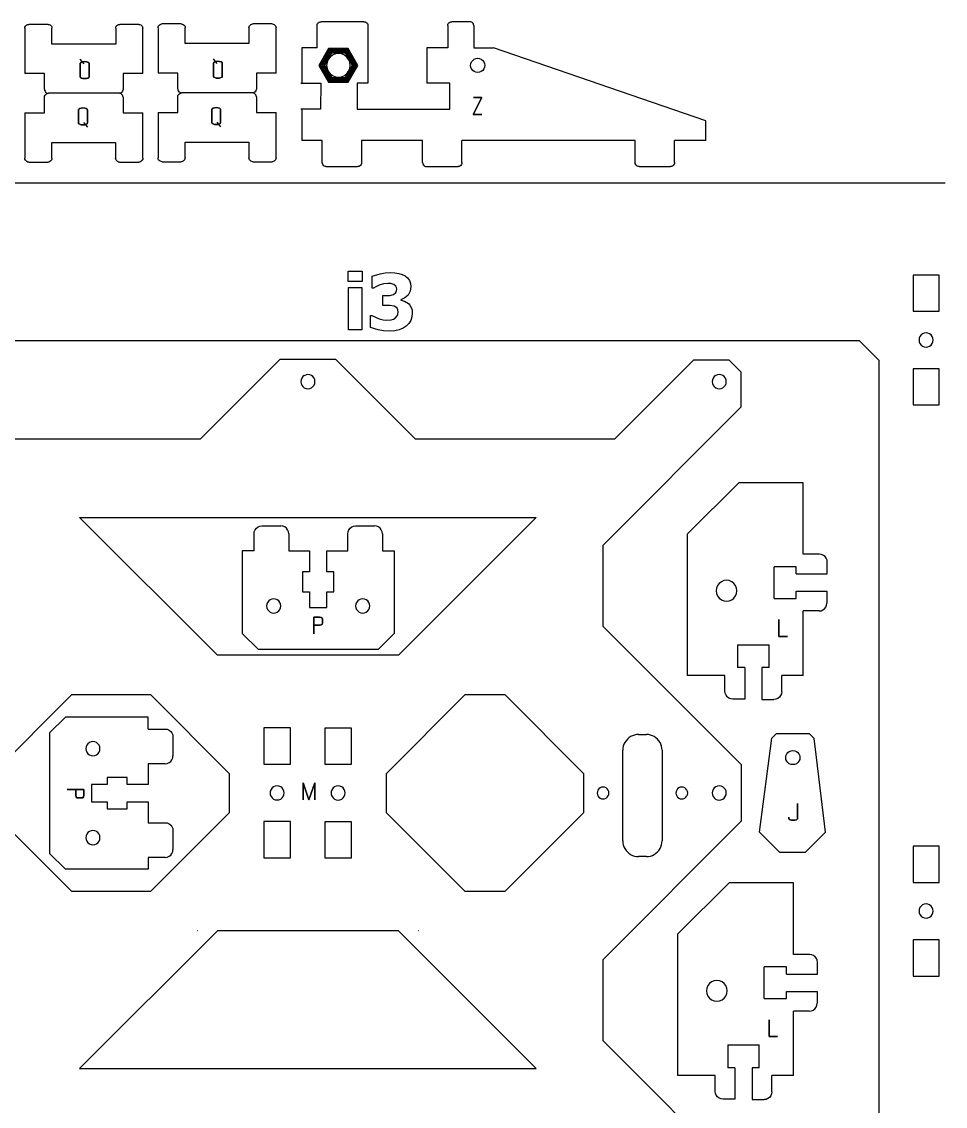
# Model space of a CAD drawing. Extents: x -950 to 1013, y 49 to 1405.
# Drawn here: x -221 to 444, y 624 to 1405 of the extents above; entities that cross this region are included whole.
import ezdxf

# ---------------------------------------------------------------- set-up
doc = ezdxf.new("R2010")
doc.units = 0
doc.layers.get('0').update_dxf_attribs({"linetype": 'CONTINUOUS'})

msp = doc.modelspace()

# ---------------------------------------------------------------- linework, layer by layer
at = {"color": 5}
for points in [[(-218.437753, 1400.309572), (-218.341194, 1401.043235), (-218.057993, 1401.726901), (-217.607514, 1402.313973), (-217.020473, 1402.764452), (-216.336793, 1403.047636), (-215.603192, 1403.144221)], [(-218.437753, 1400.309572), (-218.437753, 1367.711147)], [(-201.713431, 1403.144221), (-215.603192, 1403.144221)], [(-201.713431, 1403.144221), (-200.979751, 1403.047636)], [(-200.979751, 1403.047636), (-200.296071, 1402.764452), (-199.709034, 1402.313973), (-199.258551, 1401.726901), (-198.975354, 1401.043235), (-198.878712, 1400.309572)], [(-198.878712, 1388.970995), (-198.878712, 1400.309572)], [(-152.957511, 1400.309572), (-152.860952, 1401.043235), (-152.577751, 1401.726901), (-152.127272, 1402.313973), (-151.540152, 1402.764452), (-150.856551, 1403.047636), (-150.122871, 1403.144221)], [(-152.957511, 1400.309572), (-152.957511, 1388.970995)], [(-136.322473, 1403.144221), (-150.122871, 1403.144221)], [(-136.322473, 1403.144221), (-135.588793, 1403.047636)], [(-135.588793, 1403.047636), (-134.905193, 1402.764452)], [(-134.905193, 1402.764452), (-134.318072, 1402.313973), (-133.867593, 1401.726901)], [(-133.867593, 1401.726901), (-133.584471, 1401.043235)], [(-133.584471, 1401.043235), (-133.487833, 1400.309572)], [(-133.487833, 1367.711147), (-133.487833, 1400.309572)], [(-122.484767, 1400.580125), (-122.388208, 1401.313788), (-122.105007, 1401.99745), (-121.654528, 1402.584522), (-121.067487, 1403.035005), (-120.383807, 1403.318189), (-119.650206, 1403.41477)], [(-122.484767, 1400.580125), (-122.484767, 1367.9817)], [(-105.760449, 1403.41477), (-119.650206, 1403.41477)], [(-105.760449, 1403.41477), (-105.026769, 1403.318189)], [(-105.026769, 1403.318189), (-104.343089, 1403.035005), (-103.756048, 1402.584522), (-103.305569, 1401.99745), (-103.022368, 1401.313788), (-102.925729, 1400.580125)], [(-102.925729, 1389.241548), (-102.925729, 1400.580125)], [(-57.004529, 1400.580125), (-56.907966, 1401.313788), (-56.624769, 1401.99745), (-56.174286, 1402.584522), (-55.587169, 1403.035005), (-54.903569, 1403.318189), (-54.169889, 1403.41477)], [(-57.004529, 1400.580125), (-57.004529, 1389.241548)], [(-40.369487, 1403.41477), (-54.169889, 1403.41477)], [(-40.369487, 1403.41477), (-39.635807, 1403.318189)], [(-39.635807, 1403.318189), (-38.952207, 1403.035005)], [(-38.952207, 1403.035005), (-38.365086, 1402.584522), (-37.914607, 1401.99745)], [(-37.914607, 1401.99745), (-37.631489, 1401.313788)], [(-37.631489, 1401.313788), (-37.534847, 1400.580125)], [(-37.534847, 1367.9817), (-37.534847, 1400.580125)], [(-7.939686, 1402.225036), (-7.843127, 1402.958716)], [(-7.939361, 1386.351037), (-7.939361, 1402.225036)], [(-7.843127, 1402.958716), (-7.559929, 1403.642395)], [(-7.559929, 1403.642395), (-7.109447, 1404.229437), (-6.522409, 1404.679915), (-5.838726, 1404.963117)], [(-5.838726, 1404.963117), (-5.105046, 1405.059755)], [(25.827353, 1405.059755), (-5.105046, 1405.059755)], [(25.827353, 1405.059755), (26.561033, 1404.963117), (27.244712, 1404.679915)], [(27.244721, 1404.679915), (27.831758, 1404.229437)], [(27.831753, 1404.229437), (28.282232, 1403.642395), (28.565433, 1402.958716), (28.661993, 1402.225036)], [(28.661993, 1402.225036), (28.661993, 1360.839277)], [(86.170561, 1402.225036), (86.26712, 1402.958716), (86.550322, 1403.642395), (87.0008, 1404.229437)], [(86.170561, 1402.225036), (86.170561, 1386.351037)], [(87.000792, 1404.229437), (87.587833, 1404.679915)], [(87.587833, 1404.679915), (88.271513, 1404.963117)], [(88.271513, 1404.963117), (89.005193, 1405.059755)], [(102.044554, 1405.059755), (89.005193, 1405.059755)], [(102.778234, 1404.963117), (102.044554, 1405.059755)], [(104.048954, 1404.229437), (103.461834, 1404.679915), (102.778234, 1404.963117)], [(104.879194, 1402.225036), (104.782553, 1402.958716), (104.499434, 1403.642395), (104.048954, 1404.229437)], [(104.879194, 1402.225036), (104.879194, 1386.351037)], [(-152.957511, 1388.970995), (-198.878712, 1388.970995)], [(-57.004529, 1389.241548), (-102.925729, 1389.241548)], [(-7.939686, 1386.351037), (-18.989929, 1386.351037)], [(-18.9896, 1386.351037), (-18.9896, 1360.849915)], [(86.170561, 1386.351037), (71.196401, 1386.351037)], [(71.196721, 1386.351037), (71.196721, 1360.839277)], [(104.879202, 1386.351037), (119.052402, 1386.351037)], [(272.123271, 1333.626645), (119.052394, 1386.351037)], [(-204.264553, 1356.372564), (-204.264553, 1367.711147), (-218.437753, 1367.711147)], [(-133.487833, 1367.711147), (-147.661033, 1367.711147), (-147.661033, 1356.372564)], [(-108.311567, 1356.643117), (-108.311567, 1367.9817), (-122.484767, 1367.9817)], [(-37.534847, 1367.9817), (-51.708047, 1367.9817), (-51.708047, 1356.643117)], [(-19.547047, 1360.850397), (-18.989929, 1360.849915)], [(-18.989921, 1360.849915), (-5.373839, 1360.839515)], [(-5.373839, 1360.839277), (-5.388239, 1342.130525)], [(28.661993, 1360.839277), (20.973671, 1360.839277)], [(20.973679, 1360.839277), (20.973679, 1342.130525)], [(87.587833, 1360.839277), (71.196392, 1360.839277)], [(87.587833, 1342.130525), (87.587833, 1360.839277)], [(-204.264553, 1356.372564), (-204.167994, 1355.638907)], [(-204.244937, 1350.686356), (-204.148295, 1351.420013)], [(-204.167994, 1355.638907), (-203.884793, 1354.955244)], [(-204.148295, 1351.420013), (-203.865098, 1352.103676), (-203.414615, 1352.690748)], [(-203.884793, 1354.955244), (-203.434314, 1354.368172)], [(-203.434314, 1354.368172), (-202.847273, 1353.917693)], [(-203.414615, 1352.690748), (-202.827578, 1353.141227)], [(-202.847273, 1353.917693), (-202.163593, 1353.634509)], [(-202.827578, 1353.141227), (-202.143895, 1353.424411)], [(-202.163593, 1353.634509), (-201.429913, 1353.537924)], [(-202.143895, 1353.424411), (-201.410297, 1353.520996)], [(-149.762072, 1353.634509), (-150.495673, 1353.537924), (-201.429913, 1353.537924)], [(-149.742377, 1353.424411), (-150.476057, 1353.520996)], [(-149.078393, 1353.917693), (-149.762072, 1353.634509)], [(-149.058698, 1353.141227), (-149.742377, 1353.424411)], [(-148.491351, 1354.368172), (-149.078393, 1353.917693)], [(-148.471656, 1352.690748), (-149.058698, 1353.141227)], [(-147.757671, 1355.638907), (-148.040873, 1354.955244), (-148.491351, 1354.368172)], [(-148.021178, 1352.103676), (-148.471656, 1352.690748)], [(-147.737976, 1351.420013), (-148.021178, 1352.103676)], [(-147.661033, 1356.372564), (-147.757671, 1355.638907)], [(-147.641417, 1350.686356), (-147.737976, 1351.420013)], [(-108.311567, 1356.643117), (-108.215008, 1355.90946)], [(-108.291951, 1350.956909), (-108.195313, 1351.690563)], [(-108.215008, 1355.90946), (-107.931807, 1355.225797)], [(-108.195313, 1351.690563), (-107.912112, 1352.374229), (-107.461633, 1352.961301)], [(-107.931807, 1355.225797), (-107.481328, 1354.638725)], [(-107.481328, 1354.638725), (-106.894287, 1354.188243)], [(-107.461633, 1352.961301), (-106.874592, 1353.41178)], [(-106.894287, 1354.188243), (-106.210607, 1353.905059)], [(-106.874592, 1353.41178), (-106.190912, 1353.694964)], [(-106.210607, 1353.905059), (-105.476927, 1353.808477)], [(-106.190912, 1353.694964), (-105.457311, 1353.791549)], [(-53.809086, 1353.905059), (-54.542687, 1353.808477), (-105.476927, 1353.808477)], [(-53.789391, 1353.694964), (-54.523071, 1353.791549)], [(-53.125407, 1354.188243), (-53.809086, 1353.905059)], [(-53.105712, 1353.41178), (-53.789391, 1353.694964)], [(-52.538369, 1354.638725), (-53.125407, 1354.188243)], [(-52.518671, 1352.961301), (-53.105712, 1353.41178)], [(-51.804689, 1355.90946), (-52.087887, 1355.225797), (-52.538369, 1354.638725)], [(-52.068192, 1352.374229), (-52.518671, 1352.961301)], [(-51.784991, 1351.690563), (-52.068192, 1352.374229)], [(-51.708047, 1356.643117), (-51.804689, 1355.90946)], [(-51.688431, 1350.956909), (-51.784991, 1351.690563)], [(-218.418137, 1339.347773), (-204.244937, 1339.347773), (-204.244937, 1350.686356)], [(-147.641417, 1350.686356), (-147.641417, 1339.347773), (-133.468217, 1339.347773)], [(-122.465151, 1339.618323), (-108.291951, 1339.618323), (-108.291951, 1350.956909)], [(-51.688431, 1350.956909), (-51.688431, 1339.618323), (-37.515231, 1339.618323)], [(-218.418137, 1339.347773), (-218.418137, 1306.749348)], [(-133.468217, 1306.749348), (-133.468217, 1339.347773)], [(-122.465151, 1339.618323), (-122.465151, 1307.019901)], [(-37.515231, 1307.019901), (-37.515231, 1339.618323)], [(-18.989929, 1342.141242), (-18.989929, 1319.453445)], [(-5.388559, 1342.130525), (-18.989921, 1342.140925)], [(20.973671, 1342.130525), (87.587833, 1342.130525)], [(272.1236, 1319.453445), (272.1236, 1333.626645)], [(-198.948455, 1318.087925), (-153.027255, 1318.087925)], [(-198.948455, 1306.749348), (-198.948455, 1318.087925)], [(-153.027255, 1318.087925), (-153.027255, 1306.749348)], [(-102.995473, 1318.358475), (-57.074273, 1318.358475)], [(-102.995473, 1307.019901), (-102.995473, 1318.358475)], [(-57.074273, 1318.358475), (-57.074273, 1307.019901)], [(-4.254647, 1319.453445), (-18.989929, 1319.453445)], [(-4.254647, 1303.579443), (-4.254647, 1319.453445)], [(24.091753, 1319.453445), (24.091753, 1303.579443)], [(68.0288, 1319.453445), (24.091762, 1319.453445)], [(68.028792, 1303.579443), (68.028792, 1319.453445)], [(96.375271, 1303.579443), (96.375271, 1319.453445)], [(221.099681, 1303.579443), (221.099681, 1319.453445), (96.37528, 1319.453445)], [(272.12328, 1319.453445), (249.44612, 1319.453445)], [(249.446441, 1303.579443), (249.446441, 1319.453445)], [(-218.321495, 1306.015685), (-218.418137, 1306.749348)], [(-218.038377, 1305.332019), (-218.321495, 1306.015685)], [(-217.000778, 1304.294468), (-217.587895, 1304.744947), (-218.038377, 1305.332019)], [(-198.948455, 1306.749348), (-199.045015, 1306.015685), (-199.328216, 1305.332019), (-199.778695, 1304.744947), (-200.365815, 1304.294468), (-201.049415, 1304.011284), (-201.783095, 1303.914699)], [(-150.926216, 1304.011284), (-151.609895, 1304.294468), (-152.196936, 1304.744947), (-152.647415, 1305.332019), (-152.930616, 1306.015685), (-153.027255, 1306.749348)], [(-133.468217, 1306.749348), (-133.564776, 1306.015685), (-133.847978, 1305.332019), (-134.298456, 1304.744947), (-134.885498, 1304.294468), (-135.569177, 1304.011284), (-136.302775, 1303.914699)], [(-122.368513, 1306.286235), (-122.465151, 1307.019901)], [(-122.085391, 1305.602572), (-122.368513, 1306.286235)], [(-121.047792, 1304.565021), (-121.634912, 1305.0155), (-122.085391, 1305.602572)], [(-120.364191, 1304.281837), (-121.047792, 1304.565021)], [(-102.995473, 1307.019901), (-103.092032, 1306.286235), (-103.375233, 1305.602572), (-103.825712, 1305.0155), (-104.412833, 1304.565021), (-105.096433, 1304.281837), (-105.830113, 1304.185252)], [(-54.973233, 1304.281837), (-55.656913, 1304.565021), (-56.243951, 1305.0155), (-56.694433, 1305.602572), (-56.977631, 1306.286235), (-57.074273, 1307.019901)], [(-37.515231, 1307.019901), (-37.611791, 1306.286235), (-37.894992, 1305.602572), (-38.345471, 1305.0155), (-38.932512, 1304.565021), (-39.616191, 1304.281837), (-40.349792, 1304.185252)], [(-216.317177, 1304.011284), (-217.000778, 1304.294468)], [(-215.583497, 1303.914699), (-216.317177, 1304.011284)], [(-215.583497, 1303.914699), (-201.783095, 1303.914699)], [(-150.192536, 1303.914699), (-150.926216, 1304.011284)], [(-150.192536, 1303.914699), (-136.302775, 1303.914699)], [(-119.630511, 1304.185252), (-120.364191, 1304.281837)], [(-119.630511, 1304.185252), (-105.830113, 1304.185252)], [(-54.239553, 1304.185252), (-54.973233, 1304.281837)], [(-54.239553, 1304.185252), (-40.349792, 1304.185252)], [(-2.153687, 1300.841365), (-2.837362, 1301.124563), (-3.424408, 1301.575045), (-3.874887, 1302.162083), (-4.158088, 1302.845763), (-4.254647, 1303.579443)], [(-1.420007, 1300.744803), (-2.153687, 1300.841365)], [(-1.420007, 1300.744803), (21.257113, 1300.744803)], [(21.990793, 1300.841365), (21.257113, 1300.744803)], [(22.674473, 1301.124563), (21.990793, 1300.841365)], [(23.711993, 1302.162083), (23.261514, 1301.575045), (22.674473, 1301.124563)], [(23.995194, 1302.845763), (23.711993, 1302.162083)], [(24.091753, 1303.579443), (23.995194, 1302.845763)], [(68.028792, 1303.579443), (68.125351, 1302.845763)], [(68.125351, 1302.845763), (68.408552, 1302.162083)], [(68.408881, 1302.162083), (68.85936, 1301.575045)], [(68.859031, 1301.575045), (69.446072, 1301.124563), (70.129752, 1300.841365)], [(70.129752, 1300.841365), (70.863432, 1300.744803)], [(70.863432, 1300.744803), (93.540631, 1300.744803)], [(94.274232, 1300.841365), (93.540631, 1300.744803)], [(94.957911, 1301.124563), (94.274232, 1300.841365)], [(95.995431, 1302.162083), (95.544953, 1301.575045), (94.957911, 1301.124563)], [(96.375271, 1303.579443), (96.278633, 1302.845763), (95.995431, 1302.162083)], [(223.934298, 1300.744803), (223.200632, 1300.841365), (222.516953, 1301.124563), (221.929911, 1301.575045), (221.479433, 1302.162083), (221.196231, 1302.845763), (221.099672, 1303.579443)], [(223.934298, 1300.744803), (246.611463, 1300.744803)], [(247.345458, 1300.841365), (246.611792, 1300.744803)], [(248.028792, 1301.124563), (247.345129, 1300.841365)], [(248.615864, 1301.575045), (248.028792, 1301.124563)], [(249.066346, 1302.162083), (248.615864, 1301.575045)], [(249.349522, 1302.845763), (249.066346, 1302.162083)], [(249.446112, 1303.579443), (249.349522, 1302.845763)], [(295.725504, 1073.080797), (258.875113, 1036.230412)], [(342.213682, 1073.080797), (295.725504, 1073.080797)], [(342.213682, 1021.490243), (342.213682, 1073.080797)], [(-53.148685, 1037.75834), (-52.582323, 1039.125668)], [(-52.582323, 1039.125668), (-51.681365, 1040.299821), (-50.507218, 1041.20077), (-49.139892, 1041.767141), (-47.672569, 1041.960317), (-34.066282, 1041.960317)], [(-32.598961, 1041.767141), (-34.066282, 1041.960317)], [(-31.231642, 1041.20077), (-32.598961, 1041.767141)], [(-30.057489, 1040.299821), (-31.231642, 1041.20077)], [(-29.156536, 1039.125668), (-30.057489, 1040.299821)], [(-28.590168, 1037.75834), (-29.156536, 1039.125668)], [(-28.396993, 1036.29102), (-28.396993, 1023.960325), (-13.373394, 1023.960325), (-13.373394, 1008.9367), (-18.475753, 1008.9367), (-18.475753, 994.480013), (-13.373394, 994.480013), (-13.373394, 983.283162), (-0.900935, 983.283162), (-0.900935, 994.480013), (4.201415, 994.480013), (4.201415, 1008.9367), (-0.900935, 1008.9367), (-0.900935, 1023.960325), (14.122673, 1023.960325), (14.122673, 1036.29102), (14.315848, 1037.75834), (14.882216, 1039.125668), (15.783177, 1040.299821)], [(15.783177, 1040.299821), (16.957321, 1041.20077)], [(16.957321, 1041.20077), (18.324649, 1041.767141), (19.791966, 1041.960317), (33.398249, 1041.960317)], [(34.865569, 1041.767141), (33.398249, 1041.960317)], [(36.232898, 1041.20077), (34.865569, 1041.767141)], [(37.407047, 1040.299821), (36.232898, 1041.20077)], [(38.308, 1039.125668), (37.407047, 1040.299821)], [(38.874367, 1037.75834), (38.308, 1039.125668)], [(-53.341863, 1023.960325), (-53.341863, 1036.29102), (-53.148685, 1037.75834)], [(-28.396993, 1036.29102), (-28.590168, 1037.75834)], [(39.067543, 1036.29102), (38.874367, 1037.75834)], [(39.067543, 1036.29102), (39.067543, 1023.960325), (47.57148, 1023.960325), (47.57148, 964.432763)], [(258.875113, 934.183205), (258.875113, 1036.230412)], [(-61.8458, 1023.960325), (-61.8458, 964.432763)], [(-53.341863, 1023.960325), (-61.8458, 1023.960325)], [(355.30304, 1021.297068), (353.83572, 1021.490243), (342.213682, 1021.490243)], [(356.67036, 1020.730709), (355.30304, 1021.297068)], [(357.844513, 1019.829748), (356.67036, 1020.730709)], [(358.745465, 1018.655595), (357.844513, 1019.829748)], [(359.311833, 1017.288275), (358.745465, 1018.655595)], [(359.505009, 1015.820955), (359.311833, 1017.288275)], [(359.505009, 1007.317021), (359.505009, 1015.820955)], [(321.121888, 989.742229), (321.121888, 1012.419397)], [(337.167295, 1012.419397), (321.121888, 1012.419397)], [(337.167295, 1007.317021), (337.167295, 1012.419397)], [(337.167295, 1007.317021), (359.505009, 1007.317021)], [(337.167295, 994.844588), (359.190391, 994.844588)], [(337.167295, 989.742229), (337.167295, 994.844588)], [(359.221544, 994.844588), (359.221544, 986.340651)], [(321.121888, 989.742229), (337.167295, 989.742229)], [(358.462001, 983.506002), (359.028369, 984.873331)], [(359.028369, 984.873331), (359.221544, 986.340651)], [(353.552255, 980.671362), (342.213682, 980.671362)], [(342.213682, 934.183205), (342.213682, 980.671362)], [(353.552255, 980.671362), (355.019576, 980.864541)], [(355.019576, 980.864541), (356.386895, 981.4309)], [(356.386895, 981.4309), (357.561048, 982.331861)], [(357.561048, 982.331861), (358.462001, 983.506002)], [(-50.507218, 953.094181), (-61.8458, 964.432763)], [(36.232898, 953.094181), (47.57148, 964.432763)], [(-50.507218, 953.094181), (36.232898, 953.094181)], [(294.875104, 956.372916), (317.552273, 956.372916)], [(294.875104, 956.372916), (294.875104, 939.86854)], [(317.552273, 939.86854), (317.552273, 956.372916)], [(299.977455, 939.86854), (294.875104, 939.86854)], [(299.977455, 939.86854), (299.977455, 917.215486)], [(317.552273, 939.86854), (312.449896, 939.86854)], [(312.449896, 939.86854), (312.449896, 916.891872)], [(285.804241, 934.183205), (258.875113, 934.183205)], [(285.997416, 921.377308), (285.804241, 922.844628), (285.804241, 934.183205)], [(326.623118, 922.561163), (326.623118, 934.183205)], [(342.213682, 934.183205), (326.623118, 934.183205)], [(326.623118, 922.561163), (326.429943, 921.093843)], [(-127.982735, 920.445845), (-127.783313, 920.445845)], [(286.563776, 920.009982), (285.997416, 921.377308)], [(287.464737, 918.835832), (286.563776, 920.009982)], [(288.638881, 917.934877), (287.464737, 918.835832)], [(290.006209, 917.368512), (288.638881, 917.934877)], [(291.473526, 917.175337), (290.006209, 917.368512)], [(299.977455, 917.175337), (291.473526, 917.175337)], [(312.449896, 916.891872), (320.953833, 916.891872)], [(322.421154, 917.085047), (320.953833, 916.891872)], [(323.788473, 917.651413), (322.421154, 917.085047)], [(324.962623, 918.552368), (323.788473, 917.651413)], [(325.863575, 919.726517), (324.962623, 918.552368)], [(326.429943, 921.093843), (325.863575, 919.726517)], [(-200.588777, 892.824358), (-189.250191, 904.162941)], [(-129.722633, 904.162941), (-189.250191, 904.162941)], [(-129.722633, 895.659004), (-129.722633, 904.162941)], [(-200.588777, 892.824358), (-200.588777, 806.084246), (-189.250191, 794.745663)], [(-129.722633, 895.659004), (-117.391926, 895.659004)], [(-117.391926, 895.659004), (-115.924609, 895.465829)], [(-115.924609, 895.465829), (-114.557286, 894.899463)], [(-114.557286, 894.899463), (-113.383137, 893.998508)], [(-113.383137, 893.998508), (-112.482184, 892.824358)], [(-112.482184, 892.824358), (-111.915816, 891.457036)], [(-111.915816, 891.457036), (-111.722641, 889.989713), (-111.722641, 876.383425)], [(319.423921, 888.972401), (322.632922, 892.181401)], [(346.727406, 892.181401), (322.632922, 892.181401)], [(346.727406, 892.181401), (350.025168, 888.883639)], [(310.662922, 821.376496), (319.423921, 888.972401)], [(358.208351, 821.361493), (351.722647, 875.135333), (350.025168, 888.883637)], [(-112.482184, 873.548779), (-111.915816, 874.916105)], [(-111.915816, 874.916105), (-111.722641, 876.383425)], [(-117.391926, 870.714133), (-129.722633, 870.714133)], [(-129.722633, 870.714133), (-129.722633, 855.690534)], [(-117.391926, 870.714133), (-115.924609, 870.907312)], [(-115.924609, 870.907312), (-114.557286, 871.473673)], [(-114.557286, 871.473673), (-113.383137, 872.374632)], [(-113.383137, 872.374632), (-112.482184, 873.548779)], [(-144.746258, 860.79289), (-159.202936, 860.79289)], [(-159.202936, 860.79289), (-159.202936, 855.690534)], [(-144.746258, 855.690534), (-144.746258, 860.79289)], [(-170.399792, 855.690534), (-170.399792, 843.218081)], [(-159.202936, 855.690534), (-170.399792, 855.690534)], [(-129.722633, 855.690534), (-144.746249, 855.690534)], [(-170.399792, 843.218081), (-159.202936, 843.218081)], [(-159.202936, 843.218081), (-159.202936, 838.115725)], [(-159.202936, 838.115725), (-144.746258, 838.115725)], [(-144.746258, 843.218081), (-129.722633, 843.218081)], [(-144.746258, 838.115725), (-144.746258, 843.218081)], [(-129.722633, 843.218081), (-129.722633, 828.194465)], [(-129.722633, 828.194465), (-117.391926, 828.194465)], [(-117.391926, 828.194465), (-115.924609, 828.001289)], [(-115.924609, 828.001289), (-114.557286, 827.434925), (-113.383137, 826.533969)], [(-113.383137, 826.533969), (-112.482184, 825.35982)], [(-112.482184, 825.35982), (-111.915816, 823.992497)], [(-111.915816, 823.992497), (-111.722641, 822.525174)], [(-111.722641, 822.525174), (-111.722641, 808.918892)], [(310.662922, 821.376493), (325.029354, 807.010061), (343.85692, 807.010061)], [(343.85692, 807.010064), (358.208351, 821.361493)], [(-114.557286, 804.009141), (-113.383137, 804.910096)], [(-113.383137, 804.910096), (-112.482184, 806.084246)], [(-112.482184, 806.084246), (-111.915816, 807.451571)], [(-111.915816, 807.451571), (-111.722641, 808.918892)], [(-117.391926, 803.249601), (-129.722633, 803.249601)], [(-129.722633, 803.249601), (-129.722633, 794.745663)], [(-117.391926, 803.249601), (-115.924609, 803.442776)], [(-115.924609, 803.442776), (-114.557286, 804.009141)], [(-129.722633, 794.745663), (-189.250191, 794.745663)], [(288.711649, 784.948981), (251.861255, 748.098595)], [(335.199833, 784.948981), (288.711649, 784.948981)], [(335.199833, 733.358426), (335.199833, 784.948981)], [(251.861255, 646.051388), (251.861255, 748.098595)], [(348.289191, 733.165251), (346.821871, 733.358426), (335.199833, 733.358426)], [(349.656511, 732.598892), (348.289191, 733.165251)], [(350.830664, 731.697931), (349.656511, 732.598892)], [(351.731616, 730.523781), (350.830664, 731.697931)], [(352.297984, 729.156461), (351.731616, 730.523781)], [(352.49116, 727.689141), (352.297984, 729.156461)], [(352.49116, 719.185204), (352.49116, 727.689141)], [(314.108034, 701.610412), (314.108034, 724.28758)], [(330.15344, 724.28758), (314.108034, 724.28758)], [(330.15344, 719.185204), (330.15344, 724.28758)], [(330.15344, 719.185204), (352.49116, 719.185204)], [(330.15344, 706.712771), (352.176545, 706.712771)], [(330.15344, 701.610412), (330.15344, 706.712771)], [(352.207695, 706.712771), (352.207695, 698.208837)], [(314.108034, 701.610412), (330.15344, 701.610412)], [(350.547199, 694.200045), (351.448152, 695.374189)], [(351.448152, 695.374189), (352.01452, 696.741517)], [(352.01452, 696.741517), (352.207695, 698.208837)], [(346.538406, 692.539549), (335.199833, 692.539549)], [(335.199833, 646.051388), (335.199833, 692.539549)], [(346.538406, 692.539549), (348.005727, 692.732724)], [(348.005727, 692.732724), (349.373046, 693.299084)], [(349.373046, 693.299084), (350.547199, 694.200045)], [(287.861247, 668.241099), (310.538415, 668.241099)], [(287.861247, 668.241099), (287.861247, 651.736724)], [(310.538415, 651.736724), (310.538415, 668.241099)], [(292.963601, 651.736724), (287.861247, 651.736724)], [(292.963601, 651.736724), (292.963601, 629.083667)], [(310.538415, 651.736724), (305.436038, 651.736724)], [(305.436038, 651.736724), (305.436038, 628.760053)], [(278.790384, 646.051388), (251.861255, 646.051388)], [(278.983559, 633.245491), (278.790384, 634.712811), (278.790384, 646.051388)], [(319.609264, 634.429346), (319.609264, 646.051388)], [(335.199833, 646.051388), (319.609264, 646.051388)], [(279.549922, 631.878162), (278.983559, 633.245491)], [(319.416089, 632.962029), (318.849721, 631.594701)], [(319.609264, 634.429346), (319.416089, 632.962029)], [(280.450879, 630.704013), (279.549922, 631.878162)], [(281.625024, 629.80306), (280.450879, 630.704013)], [(282.992352, 629.236693), (281.625024, 629.80306)], [(284.459672, 629.043517), (282.992352, 629.236693)], [(292.963601, 629.043517), (284.459672, 629.043517)], [(305.436038, 628.760053), (313.939976, 628.760053)], [(315.407296, 628.953228), (313.939976, 628.760053)], [(316.774616, 629.519596), (315.407296, 628.953228)], [(317.948769, 630.420548), (316.774616, 629.519596)], [(318.849721, 631.594701), (317.948769, 630.420548)]]:
    msp.add_lwpolyline(points, dxfattribs=at)
at = {"color": 3}
for points in [[(0.379593, 1385.784156), (-6.657769, 1373.595117)], [(0.706882, 1385.217196), (-6.003127, 1373.595117)], [(1.034232, 1384.650235), (-5.348489, 1373.595117)], [(1.361511, 1384.083357), (-4.693847, 1373.595117)], [(1.688791, 1383.516397), (-4.039209, 1373.595117)], [(2.016153, 1382.949516), (-3.384567, 1373.595117)], [(14.454153, 1385.784156), (0.379593, 1385.784156)], [(14.126874, 1385.217196), (0.706873, 1385.217196)], [(13.799511, 1384.650235), (1.034232, 1384.650235)], [(13.472232, 1384.083357), (1.361511, 1384.083357)], [(13.144952, 1383.516397), (1.688791, 1383.516397)], [(12.817593, 1382.949516), (2.016153, 1382.949516)], [(18.218313, 1373.595117), (12.817593, 1382.949516)], [(18.872952, 1373.595117), (13.144952, 1383.516397)], [(19.527594, 1373.595117), (13.472232, 1384.083357)], [(20.182232, 1373.595117), (13.799511, 1384.650235)], [(20.836871, 1373.595117), (14.126874, 1385.217196)], [(21.491513, 1373.595117), (14.454153, 1385.784156)], [(2.343433, 1382.382556), (-2.729928, 1373.595117)], [(12.490314, 1382.382556), (2.343433, 1382.382556)], [(17.563671, 1373.595117), (12.490314, 1382.382556)], [(-6.657769, 1373.595117), (0.379593, 1361.406155)], [(-6.003127, 1373.595117), (0.706882, 1361.973115)], [(-5.348489, 1373.595117), (1.034232, 1362.539997)], [(-4.693847, 1373.595117), (1.361511, 1363.106957)], [(-4.039209, 1373.595117), (1.688791, 1363.673917)], [(-3.384567, 1373.595117), (2.016153, 1364.240795)], [(-2.729928, 1373.595117), (2.343433, 1364.807755)], [(12.490314, 1364.807755), (17.563671, 1373.595117)], [(12.817593, 1364.240795), (18.218313, 1373.595117)], [(13.144952, 1363.673917), (18.872952, 1373.595117)], [(13.472232, 1363.106957), (19.527594, 1373.595117)], [(13.799511, 1362.539997), (20.182232, 1373.595117)], [(14.126874, 1361.973115), (20.836871, 1373.595117)], [(14.454153, 1361.406155), (21.491513, 1373.595117)], [(0.379593, 1361.406155), (14.454153, 1361.406155)], [(0.706873, 1361.973115), (14.126874, 1361.973115)], [(1.034232, 1362.539997), (13.799511, 1362.539997)], [(1.361511, 1363.106957), (13.472232, 1363.106957)], [(1.688791, 1363.673917), (13.144952, 1363.673917)], [(2.016153, 1364.240795), (12.817593, 1364.240795)], [(2.343433, 1364.807755), (12.490314, 1364.807755)]]:
    msp.add_lwpolyline(points, dxfattribs=at)
at = {"color": 1}
for points in [[(-172.155433, 1374.94798), (-172.212234, 1375.220699), (-172.383273, 1375.472387), (-173.066874, 1375.912667), (-174.091193, 1376.211325), (-175.341271, 1376.310884), (-176.591353, 1376.211325), (-177.615672, 1375.912667), (-178.299272, 1375.472387), (-178.470153, 1375.220699), (-178.526951, 1374.94798), (-178.527113, 1365.46126), (-178.470312, 1365.188596), (-178.299272, 1364.936939), (-177.615672, 1364.496645), (-176.591353, 1364.197924), (-175.341271, 1364.098357), (-174.091193, 1364.197924), (-173.066874, 1364.496645), (-172.383273, 1364.936939), (-172.212392, 1365.188596), (-172.155591, 1365.46126), (-172.155433, 1374.94798)], [(-178.527113, 1374.94798), (-178.470312, 1375.220699), (-178.299272, 1375.472387), (-177.615672, 1375.912667), (-176.591353, 1376.211325), (-175.341271, 1376.310884), (-174.091193, 1376.211325), (-173.066874, 1375.912667), (-172.383273, 1375.472387), (-172.212392, 1375.220699), (-172.155591, 1374.94798), (-172.155433, 1365.46126), (-172.212234, 1365.188596), (-172.383273, 1364.936939), (-173.066874, 1364.496645), (-174.091193, 1364.197924), (-175.341271, 1364.098357), (-176.591353, 1364.197924), (-177.615672, 1364.496645), (-178.299272, 1364.936939), (-178.470153, 1365.188596), (-178.526951, 1365.46126), (-178.527113, 1374.94798)], [(-175.783751, 1374.595132), (-178.509433, 1378.046883)], [(-76.202447, 1375.218533), (-76.259248, 1375.491251), (-76.430287, 1375.74294), (-77.113888, 1376.18322), (-78.138207, 1376.481875), (-79.388289, 1376.581437), (-80.638367, 1376.481875), (-81.662689, 1376.18322), (-82.346286, 1375.74294), (-82.517167, 1375.491251), (-82.573968, 1375.218533), (-82.574127, 1365.731813), (-82.517329, 1365.459149), (-82.346286, 1365.207491), (-81.662689, 1364.767197), (-80.638367, 1364.468477), (-79.388289, 1364.368907), (-78.138207, 1364.468477), (-77.113888, 1364.767197), (-76.430287, 1365.207491), (-76.259406, 1365.459149), (-76.202609, 1365.731813), (-76.202447, 1375.218533)], [(-82.574127, 1375.218533), (-82.517329, 1375.491251), (-82.346286, 1375.74294), (-81.662689, 1376.18322), (-80.638367, 1376.481875), (-79.388289, 1376.581437), (-78.138207, 1376.481875), (-77.113888, 1376.18322), (-76.430287, 1375.74294), (-76.259406, 1375.491251), (-76.202609, 1375.218533), (-76.202447, 1365.731813), (-76.259248, 1365.459149), (-76.430287, 1365.207491), (-77.113888, 1364.767197), (-78.138207, 1364.468477), (-79.388289, 1364.368907), (-80.638367, 1364.468477), (-81.662689, 1364.767197), (-82.346286, 1365.207491), (-82.517167, 1365.459149), (-82.573968, 1365.731813), (-82.574127, 1375.218533)], [(-79.830768, 1374.865685), (-82.556447, 1378.317436)], [(104.458074, 1338.190203), (110.776794, 1350.401723)], [(110.776794, 1350.401723), (104.458074, 1338.190203)], [(104.617352, 1350.401723), (110.776794, 1350.401723), (104.617352, 1350.401723)], [(-179.750537, 1332.11094), (-179.693736, 1331.838221), (-179.522697, 1331.586533), (-178.839096, 1331.146253), (-177.814778, 1330.847595), (-176.564696, 1330.748037), (-175.314617, 1330.847595), (-174.290295, 1331.146253), (-173.606695, 1331.586533), (-173.435817, 1331.838221), (-173.379016, 1332.11094), (-173.378858, 1341.59766), (-173.435655, 1341.870324), (-173.606695, 1342.121981), (-174.290295, 1342.562275), (-175.314617, 1342.860996), (-176.564696, 1342.960563), (-177.814778, 1342.860996), (-178.839096, 1342.562275), (-179.522697, 1342.121981), (-179.693575, 1341.870324), (-179.750375, 1341.59766), (-179.750537, 1332.11094)], [(-173.378858, 1332.11094), (-173.435655, 1331.838221), (-173.606695, 1331.586533), (-174.290295, 1331.146253), (-175.314617, 1330.847595), (-176.564696, 1330.748037), (-177.814778, 1330.847595), (-178.839096, 1331.146253), (-179.522697, 1331.586533), (-179.693575, 1331.838221), (-179.750375, 1332.11094), (-179.750537, 1341.59766), (-179.693736, 1341.870324), (-179.522697, 1342.121981), (-178.839096, 1342.562275), (-177.814778, 1342.860996), (-176.564696, 1342.960563), (-175.314617, 1342.860996), (-174.290295, 1342.562275), (-173.606695, 1342.121981), (-173.435817, 1341.870324), (-173.379016, 1341.59766), (-173.378858, 1332.11094)], [(-83.797551, 1332.381493), (-83.740751, 1332.108771), (-83.569711, 1331.857083), (-82.886111, 1331.416803), (-81.861792, 1331.118148), (-80.611713, 1331.018589), (-79.361631, 1331.118148), (-78.337313, 1331.416803), (-77.653712, 1331.857083), (-77.482831, 1332.108771), (-77.426034, 1332.381493), (-77.425872, 1341.868213), (-77.482673, 1342.140877), (-77.653712, 1342.392531), (-78.337313, 1342.832828), (-79.361631, 1343.131549), (-80.611713, 1343.231116), (-81.861792, 1343.131549), (-82.886111, 1342.832828), (-83.569711, 1342.392531), (-83.740592, 1342.140877), (-83.797393, 1341.868213), (-83.797551, 1332.381493)], [(-77.425872, 1332.381493), (-77.482673, 1332.108771), (-77.653712, 1331.857083), (-78.337313, 1331.416803), (-79.361631, 1331.118148), (-80.611713, 1331.018589), (-81.861792, 1331.118148), (-82.886111, 1331.416803), (-83.569711, 1331.857083), (-83.740592, 1332.108771), (-83.797393, 1332.381493), (-83.797551, 1341.868213), (-83.740751, 1342.140877), (-83.569711, 1342.392531), (-82.886111, 1342.832828), (-81.861792, 1343.131549), (-80.611713, 1343.231116), (-79.361631, 1343.131549), (-78.337313, 1342.832828), (-77.653712, 1342.392531), (-77.482831, 1342.140877), (-77.426034, 1341.868213), (-77.425872, 1332.381493)], [(110.652794, 1338.190203), (104.458074, 1338.190203), (110.652794, 1338.190203)], [(-176.122216, 1332.463788), (-173.396537, 1329.012037)], [(-80.169234, 1332.734341), (-77.443551, 1329.282587)], [(24.433174, 1217.946053), (14.387023, 1217.946053), (14.387023, 1225.358493), (24.433174, 1225.358493), (24.433174, 1217.946053)], [(44.634104, 1224.381028), (48.004319, 1224.224901), (50.892582, 1223.756533), (53.346433, 1222.9895), (55.41336, 1221.937365), (57.218953, 1220.488141), (58.508662, 1218.692733), (59.282487, 1216.598644), (59.540431, 1214.253411), (59.041511, 1211.018956), (57.544775, 1208.212141), (55.233479, 1206.077332), (52.290904, 1204.858899), (52.290904, 1204.47877), (55.101113, 1203.745677), (57.775558, 1202.062269), (58.892185, 1200.850611), (59.798367, 1199.333509), (60.399102, 1197.504156), (60.599353, 1195.355773), (60.32444, 1192.525203), (59.499703, 1189.952572), (58.145502, 1187.692189), (56.282216, 1185.798348), (53.950558, 1184.288029), (51.245561, 1183.178202), (48.038255, 1182.496011), (44.199672, 1182.268619), (39.811263, 1182.465451), (36.094873, 1183.056004), (30.596633, 1184.820869), (30.596633, 1193.590891), (31.574095, 1193.590891), (33.994001, 1192.274028), (36.800816, 1191.147237), (39.66872, 1190.373404), (42.271894, 1190.115468), (45.462231, 1190.373404), (47.047215, 1190.784076), (48.353896, 1191.500204), (49.833672, 1193.170045), (50.251127, 1194.368117), (50.39028, 1195.98025), (50.193431, 1197.565237), (49.602881, 1198.736155), (48.686502, 1199.567676), (47.51219, 1200.134469), (44.389735, 1200.650355), (41.185822, 1200.704675), (39.448111, 1200.704675), (39.448111, 1207.818445), (41.050071, 1207.818445), (44.444038, 1207.981355), (47.077758, 1208.632995), (48.77475, 1210.072037), (49.232937, 1211.158109), (49.385665, 1212.570003), (49.243118, 1213.679829), (48.815478, 1214.565659), (47.403584, 1215.773906), (45.122831, 1216.425555), (42.896393, 1216.588468), (39.85539, 1216.235492), (36.841544, 1215.339483), (34.452184, 1214.212683), (32.605863, 1213.167339), (31.764161, 1213.167339), (31.764161, 1221.828755), (37.398152, 1223.5529), (40.978791, 1224.173997), (44.634104, 1224.381028)], [(14.658537, 1183.110324), (14.658537, 1213.601771), (24.161664, 1213.601771), (24.161664, 1183.110324), (14.658537, 1183.110324)], [(-7.353935, 970.401164), (-6.126089, 970.487428), (-5.097305, 970.746245), (-4.400376, 971.146667), (-4.226145, 971.388397), (-4.168063, 971.657796), (-4.168063, 974.967491), (-4.226145, 975.240156), (-4.400376, 975.491813), (-5.097305, 975.932107), (-6.126089, 976.230819), (-7.353935, 976.330395), (-10.238953, 976.330395), (-10.238953, 970.401164), (-7.353935, 970.401164)], [(-10.238953, 964.118948), (-10.238953, 976.330395), (-7.353935, 976.330395), (-6.126089, 976.230845), (-5.097305, 975.932181), (-4.400376, 975.491932), (-4.226145, 975.240284), (-4.168063, 974.967628), (-4.168063, 971.658196), (-4.226145, 971.388859), (-4.400376, 971.14718), (-5.097305, 970.746781), (-6.126089, 970.487972), (-7.353935, 970.401699), (-10.238953, 970.401699), (-10.238953, 964.118948)], [(324.67144, 962.273637), (324.67144, 974.485083), (324.67144, 962.273637), (330.706945, 962.273637), (324.67144, 962.273637)], [(-188.032434, 852.068089), (-175.820984, 852.068089), (-175.820984, 849.183075), (-175.920545, 847.955222), (-176.219209, 846.926447), (-176.659446, 846.229516), (-176.911095, 846.055284), (-177.183751, 845.997205), (-180.493183, 845.997205), (-180.76252, 846.055284), (-181.004207, 846.229516), (-181.404601, 846.926447), (-181.663407, 847.955222), (-181.749679, 849.183075), (-181.749679, 852.068089), (-188.032434, 852.068089)], [(-181.750224, 849.183075), (-181.663951, 847.955222), (-181.405137, 846.926447), (-181.004712, 846.229516), (-180.762985, 846.055284), (-180.493591, 845.997205), (-177.183887, 845.997205), (-176.911222, 846.055284), (-176.659569, 846.229516), (-176.219271, 846.926447), (-175.920559, 847.955222), (-175.820984, 849.183075), (-175.820984, 852.068089), (-181.750224, 852.068089), (-181.750224, 849.183075)], [(-18.057359, 844.615766), (-18.057359, 856.827213), (-13.844959, 844.615766), (-9.650239, 856.827213), (-9.650239, 844.615766), (-9.650239, 856.827213), (-13.844959, 844.615766), (-18.057359, 856.827213), (-18.057359, 844.615766)], [(331.743398, 832.157025), (331.743398, 831.289833), (331.800361, 831.017115), (331.971273, 830.765426), (332.654887, 830.325146), (333.679224, 830.026485), (334.929271, 829.926929), (336.179318, 830.026485), (337.203655, 830.325146), (337.887272, 830.765426), (338.058176, 831.017115), (338.115135, 831.289833), (338.115144, 842.086522), (338.115144, 831.289833), (338.058184, 831.017115), (337.887272, 830.765426), (337.203655, 830.325146), (336.179318, 830.026485), (334.929271, 829.926929), (333.679224, 830.026485), (332.654887, 830.325146), (331.971273, 830.765426), (331.800366, 831.017115), (331.743407, 831.289833), (331.743398, 832.157025)], [(317.657585, 674.14182), (317.657585, 686.353269), (317.657585, 674.14182), (323.693087, 674.14182), (317.657585, 674.14182)]]:
    msp.add_lwpolyline(points, dxfattribs=at)
at = {"color": 7}
for points in [[(-0.797281, 1375.796157), (-1.087042, 1373.595117)], [(0.052231, 1377.847117), (-0.797286, 1375.796157)], [(1.403671, 1379.608317), (0.052231, 1377.847117)], [(3.164879, 1380.959757), (1.40368, 1379.608317)], [(5.215913, 1381.809357), (3.164879, 1380.959757)], [(7.416873, 1382.099117), (5.215913, 1381.809357)], [(9.617831, 1381.809357), (7.416873, 1382.099117)], [(13.430072, 1379.608317), (11.668873, 1380.959757), (9.617831, 1381.809357)], [(14.781512, 1377.847117), (13.430072, 1379.608317)], [(15.631033, 1375.796157), (14.781512, 1377.847117)], [(15.920793, 1373.595117), (15.631033, 1375.796157)], [(102.611432, 1373.595117), (102.785354, 1374.915756)], [(102.785354, 1374.915756), (103.295033, 1376.146315)], [(103.295033, 1376.146315), (104.105914, 1377.203037), (105.162633, 1378.013916), (106.393274, 1378.523676)], [(106.393274, 1378.523676), (107.713834, 1378.697517)], [(107.713834, 1378.697517), (109.034394, 1378.523676)], [(109.034394, 1378.523676), (110.265035, 1378.013916)], [(110.265035, 1378.013916), (111.321754, 1377.203037)], [(111.321754, 1377.203037), (112.132633, 1376.146315)], [(112.132633, 1376.146315), (112.642314, 1374.915756)], [(112.642314, 1374.915756), (112.816154, 1373.595117)], [(-1.087042, 1373.595117), (-0.797281, 1371.394157)], [(-0.797286, 1371.394157), (0.052231, 1369.343197)], [(0.052231, 1369.343197), (1.403671, 1367.581995)], [(1.40368, 1367.581995), (3.164879, 1366.230555)], [(11.668873, 1366.230555), (13.430072, 1367.581995)], [(13.430072, 1367.581995), (14.781512, 1369.343197)], [(14.781512, 1369.343197), (15.631033, 1371.394157)], [(15.631033, 1371.394157), (15.920793, 1373.595117)], [(102.785354, 1372.274555), (102.611432, 1373.595117)], [(105.162633, 1369.176395), (104.105914, 1369.987197), (103.295033, 1371.043996), (102.785354, 1372.274555)], [(106.393274, 1368.666635), (105.162633, 1369.176395)], [(107.713834, 1368.492795), (106.393274, 1368.666635)], [(109.034394, 1368.666635), (107.713834, 1368.492795)], [(110.265035, 1369.176395), (109.034394, 1368.666635)], [(112.132633, 1371.043996), (111.321754, 1369.987197), (110.265035, 1369.176395)], [(112.642314, 1372.274555), (112.132633, 1371.043996)], [(112.816154, 1373.595117), (112.642314, 1372.274555)], [(3.164874, 1366.230555), (5.215913, 1365.380955)], [(5.215913, 1365.380955), (7.416873, 1365.091197)], [(7.416873, 1365.091197), (9.617831, 1365.380955)], [(9.617831, 1365.380955), (11.668873, 1366.230555)], [(-18.989609, 1342.141242), (-19.561447, 1342.141725)], [(439.996039, 1196.523837), (439.996039, 1222.602571), (421.287375, 1222.602571)], [(421.287375, 1222.602571), (421.287375, 1196.523837)], [(421.287375, 1196.523837), (439.996039, 1196.523837)], [(428.088082, 1180.25394), (427.030336, 1179.442307), (426.218695, 1178.384556)], [(429.319857, 1180.764156), (428.088082, 1180.25394)], [(430.641711, 1180.938189), (429.319857, 1180.764156)], [(435.06472, 1178.384556), (434.253082, 1179.442307), (433.195336, 1180.25394), (431.963569, 1180.764156), (430.641711, 1180.938189)], [(425.708482, 1177.152789), (425.534457, 1175.830931)], [(425.534457, 1175.830931), (425.708482, 1174.509077)], [(426.218695, 1178.384556), (425.708482, 1177.152789)], [(425.708482, 1174.509077), (426.218695, 1173.277307)], [(426.218695, 1173.277307), (427.030336, 1172.219556)], [(427.030336, 1172.219556), (428.088082, 1171.407923)], [(430.641711, 1170.723677), (431.963569, 1170.897707), (433.195336, 1171.407923), (434.253082, 1172.219556), (435.06472, 1173.277307), (435.574936, 1174.509077), (435.748961, 1175.830931)], [(435.748961, 1175.830931), (435.574936, 1177.152789), (435.06472, 1178.384556)], [(428.088082, 1171.407923), (429.319857, 1170.897707)], [(429.319857, 1170.897707), (430.641711, 1170.723677)], [(-17.148126, 1150.248308), (-18.204857, 1149.437452), (-19.015718, 1148.380716), (-19.525447, 1147.150122), (-19.699305, 1145.829532), (-19.525447, 1144.508947), (-19.015718, 1143.278357), (-18.204857, 1142.221621), (-17.148126, 1141.410765), (-15.917536, 1140.901036), (-14.596942, 1140.727173), (-13.276361, 1140.901036), (-12.045767, 1141.410765), (-10.989031, 1142.221621), (-10.178166, 1143.278357), (-9.668441, 1144.508947)], [(-17.148126, 1150.248308), (-15.917536, 1150.758037)], [(-9.668441, 1144.508947), (-9.494583, 1145.829532), (-9.668441, 1147.150122), (-10.178166, 1148.380716), (-10.989031, 1149.437452), (-11.950433, 1150.156789), (-12.045767, 1150.248308), (-13.276361, 1150.758037), (-14.596942, 1150.931891), (-15.917536, 1150.758037)], [(276.550503, 1145.829532), (276.724361, 1144.508947), (277.234086, 1143.278357), (278.044951, 1142.221621), (279.101678, 1141.410765), (280.332272, 1140.901036), (281.652862, 1140.727173), (282.973447, 1140.901036), (284.204041, 1141.410765), (285.260777, 1142.221621), (286.071638, 1143.278357), (286.581367, 1144.508947), (286.755225, 1145.829532), (286.581367, 1147.150122), (286.071638, 1148.380716), (285.260777, 1149.437452), (284.204041, 1150.248308), (282.973447, 1150.758037), (281.652862, 1150.931891), (280.332272, 1150.758037), (279.101678, 1150.248308), (278.044951, 1149.437452), (277.234086, 1148.380716), (276.724361, 1147.150122), (276.550503, 1145.829532)], [(421.287375, 1155.138026), (421.287375, 1129.059301), (439.996039, 1129.059301), (439.996039, 1155.138026), (421.287375, 1155.138026)], [(283.17818, 1001.781207), (281.621338, 1000.586613), (280.426805, 999.029795), (279.675839, 997.216832), (279.41961, 995.271287)], [(284.991098, 1002.532158), (283.17818, 1001.781207)], [(286.93667, 1002.788294), (284.991098, 1002.532158)], [(288.882246, 1002.532158), (286.93667, 1002.788294)], [(290.695164, 1001.781207), (288.882246, 1002.532158)], [(294.197502, 997.216832), (293.446539, 999.029795), (292.252006, 1000.586613), (290.695164, 1001.781207)], [(279.41961, 995.271287), (279.675839, 993.325742)], [(279.675839, 993.325742), (280.426805, 991.51278)], [(293.446539, 991.51278), (294.197502, 993.325742)], [(294.453731, 995.271287), (294.197502, 997.216832)], [(294.197502, 993.325742), (294.453731, 995.271287)], [(-43.587408, 986.826461), (-44.097137, 985.595868), (-44.271, 984.275283), (-44.097137, 982.954693), (-43.587408, 981.724099), (-42.776552, 980.667363), (-41.719816, 979.856507), (-40.489222, 979.346781), (-39.168632, 979.172915), (-37.848047, 979.346781), (-36.617457, 979.856507), (-35.560721, 980.667363), (-34.749856, 981.724099), (-34.240127, 982.954693), (-34.066273, 984.275283), (-34.240127, 985.595868)], [(-42.776552, 987.883197), (-43.587408, 986.826461)], [(-41.719816, 988.694059), (-42.776552, 987.883197)], [(-34.749856, 986.826461), (-35.560721, 987.883197), (-36.617457, 988.694059), (-37.848047, 989.203788), (-39.168632, 989.377645), (-40.489222, 989.203788), (-41.719816, 988.694059)], [(-34.240127, 985.595868), (-34.749856, 986.826461)], [(21.2864, 987.883197), (20.475536, 986.826461), (19.965807, 985.595868), (19.791953, 984.275283)], [(19.791953, 984.275283), (19.965807, 982.954693)], [(22.343128, 988.694059), (21.2864, 987.883197)], [(21.2864, 980.667363), (22.343128, 979.856507), (23.573727, 979.346781), (24.894312, 979.172915), (26.214905, 979.346781), (27.445496, 979.856507), (28.502223, 980.667363), (29.313088, 981.724099), (29.822817, 982.954693), (29.996671, 984.275283), (29.822817, 985.595868)], [(29.313088, 986.826461), (28.502223, 987.883197), (27.445496, 988.694059), (26.214905, 989.203788), (24.894312, 989.377645), (23.573727, 989.203788), (22.343128, 988.694059)], [(29.822817, 985.595868), (29.313088, 986.826461)], [(280.426805, 991.51278), (281.621338, 989.955953), (283.17818, 988.761368)], [(283.17818, 988.761368), (284.991098, 988.010416)], [(284.991098, 988.010416), (286.93667, 987.754272), (288.882246, 988.010416)], [(288.882246, 988.010416), (290.695164, 988.761368)], [(290.695164, 988.761368), (292.252006, 989.955953)], [(292.252006, 989.955953), (293.446539, 991.51278)], [(19.965807, 982.954693), (20.475536, 981.724099), (21.2864, 980.667363)], [(-27.074639, 896.446568), (-46.350241, 896.446568), (-46.350241, 870.367841)], [(-27.074639, 870.367841), (-27.074639, 896.446568)], [(-2.42024, 870.325118), (16.855353, 870.325118), (16.855353, 896.403847), (-2.42024, 896.403847), (-2.42024, 870.325118)], [(219.174129, 890.847604), (217.843929, 890.191621)], [(223.513217, 891.710702), (222.033231, 891.613698), (220.578576, 891.324349), (219.174129, 890.847604)], [(223.513217, 891.710702), (229.182502, 891.710702)], [(240.521088, 880.372122), (240.424081, 881.852105), (240.134729, 883.306763), (239.657984, 884.711209), (239.001998, 886.041414), (238.178002, 887.274613), (237.200088, 888.389708), (236.084993, 889.367621), (234.851791, 890.191621), (233.521591, 890.847604), (232.117143, 891.324349), (230.662488, 891.613698), (229.182502, 891.710702)], [(-174.336177, 882.806366), (-174.510031, 881.485776)], [(-173.826448, 884.036957), (-174.336177, 882.806366)], [(-173.015592, 885.093689), (-173.826448, 884.036957)], [(-171.958856, 885.904552), (-173.015583, 885.093689)], [(-170.728265, 886.414281), (-171.958856, 885.904552)], [(-169.407672, 886.588137), (-170.728265, 886.414281)], [(-168.087087, 886.414281), (-169.407672, 886.588137)], [(-166.856496, 885.904552), (-168.087087, 886.414281)], [(-165.79976, 885.093689), (-166.856488, 885.904552)], [(-164.988896, 884.036957), (-165.79976, 885.093689)], [(-164.479167, 882.806366), (-164.988896, 884.036957)], [(-164.305313, 881.485776), (-164.479167, 882.806366)], [(216.610727, 889.367621), (215.495631, 888.389708), (214.517722, 887.274613), (213.693721, 886.041414), (213.037736, 884.711209), (212.560991, 883.306763), (212.271638, 881.852105), (212.174631, 880.372122)], [(217.843929, 890.191621), (216.610727, 889.367621)], [(-174.510031, 881.485776), (-174.336177, 880.165188)], [(-174.336177, 880.165188), (-173.826448, 878.934594)], [(-173.826448, 878.934594), (-173.015592, 877.877861)], [(-173.015592, 877.877861), (-171.958856, 877.067002)], [(-171.958856, 877.067002), (-170.728265, 876.557273)], [(-170.728265, 876.557273), (-169.407672, 876.383413)], [(-169.407672, 876.383413), (-168.087087, 876.557273)], [(-168.087087, 876.557273), (-166.856496, 877.067002)], [(-166.856496, 877.067002), (-165.79976, 877.877861)], [(-165.79976, 877.877861), (-164.988896, 878.934594)], [(-164.988896, 878.934594), (-164.479167, 880.165188)], [(-164.479167, 880.165188), (-164.305313, 881.485776)], [(212.174631, 815.175292), (212.174631, 880.372122)], [(240.521088, 880.372122), (240.521088, 815.175292)], [(329.56276, 875.135333), (329.737017, 876.458889)], [(329.737017, 873.81178), (329.56276, 875.135333)], [(329.737017, 876.458889), (330.247888, 877.692243)], [(330.247888, 877.692243), (331.060566, 878.751352)], [(331.060566, 878.751352), (332.119673, 879.564033)], [(332.119673, 879.564033), (333.353033, 880.074905)], [(333.353033, 880.074905), (334.676585, 880.249153)], [(334.676585, 880.249153), (336.000135, 880.074905)], [(336.000135, 880.074905), (337.233495, 879.564033)], [(337.233495, 879.564033), (338.292601, 878.751352)], [(338.292601, 878.751352), (339.10528, 877.692243)], [(339.10528, 877.692243), (339.616151, 876.458889)], [(339.616151, 876.458889), (339.790399, 875.135333)], [(339.790399, 875.135333), (339.616151, 873.81178)], [(-46.350241, 870.367841), (-27.074639, 870.367841)], [(330.247888, 872.578423), (329.737017, 873.81178)], [(331.060566, 871.519317), (330.247888, 872.578423)], [(332.119673, 870.706636), (331.060566, 871.519317)], [(333.353033, 870.195761), (332.119673, 870.706636)], [(334.676585, 870.021513), (333.353033, 870.195761)], [(336.000135, 870.195761), (334.676585, 870.021513)], [(337.233495, 870.706636), (336.000135, 870.195761)], [(338.292601, 871.519317), (337.233495, 870.706636)], [(339.10528, 872.578423), (338.292601, 871.519317)], [(339.616151, 873.81178), (339.10528, 872.578423)], [(-41.136471, 852.226211), (-41.646025, 850.995545)], [(-40.325729, 853.283061), (-41.13644, 852.226211)], [(-39.269112, 854.09407), (-40.325729, 853.283061)], [(-38.038592, 854.603974), (-39.269112, 854.09407)], [(-36.718064, 854.778021), (-38.038623, 854.603974)], [(-35.397417, 854.604354), (-36.718033, 854.778021)], [(-33.109903, 853.284093), (-34.166753, 854.094801), (-35.397417, 854.604354)], [(-32.298888, 852.227476), (-33.109903, 853.284093)], [(-31.788984, 850.996956), (-32.298888, 852.227476)], [(2.793529, 852.183488), (2.283976, 850.952823)], [(3.604241, 853.240337), (2.793529, 852.183488)], [(4.660855, 854.051349), (3.604241, 853.240337)], [(5.891378, 854.561253), (4.660855, 854.051349)], [(7.211937, 854.735301), (5.891378, 854.561253)], [(8.532553, 854.56163), (7.211937, 854.735301)], [(9.763217, 854.052081), (8.532553, 854.56163)], [(10.820064, 853.241372), (9.763217, 854.052081)], [(11.631082, 852.184755), (10.820064, 853.241372)], [(12.140983, 850.954235), (11.631082, 852.184755)], [(201.008007, 852.586322), (200.127393, 853.262039), (199.101903, 853.686811), (198.001409, 853.831695), (196.90092, 853.686811), (195.875433, 853.262039), (194.994816, 852.586322), (194.319105, 851.705711), (193.894327, 850.680218), (193.749449, 849.579727), (193.894327, 848.479238), (194.319105, 847.453742), (194.994816, 846.573131), (195.875433, 845.897417), (196.90092, 845.472642), (198.001409, 845.327761), (199.101903, 845.472642), (200.127393, 845.897417), (201.008007, 846.573131), (201.683722, 847.453742), (202.108496, 848.479238), (202.253378, 849.579727), (202.108496, 850.680218), (201.683722, 851.705711), (201.008007, 852.586322)], [(258.376615, 851.705711), (257.700903, 852.586322), (256.820286, 853.262039), (255.7948, 853.686811), (254.694305, 853.831695), (253.593816, 853.686811), (252.568321, 853.262039), (251.687713, 852.586322), (251.011993, 851.705711), (250.587224, 850.680218), (250.442345, 849.579727), (250.587224, 848.479238), (251.011993, 847.453742), (251.687713, 846.573131), (252.568321, 845.897417)], [(258.376615, 851.705711), (258.801392, 850.680218)], [(277.262895, 852.180162), (276.739441, 850.955346), (276.550824, 849.636785), (276.709904, 848.314335), (277.205839, 847.078121), (278.004833, 846.012385), (279.052433, 845.189759), (280.277249, 844.666302), (281.595807, 844.477685), (282.918257, 844.636765), (284.154471, 845.132701), (285.220207, 845.931693), (286.042833, 846.979293), (286.566287, 848.204107), (286.754905, 849.522668), (286.595824, 850.845118), (286.099889, 852.081336), (285.300896, 853.147069), (284.253296, 853.969697), (283.028479, 854.493154), (281.709922, 854.681769), (280.387471, 854.522689), (279.151257, 854.026753), (278.085521, 853.227762), (277.262895, 852.180162)], [(-41.645994, 850.995545), (-41.819655, 849.674934)], [(-41.819655, 849.674934), (-41.645608, 848.354369)], [(-41.645608, 848.354369), (-41.135703, 847.123849)], [(-41.135703, 847.123849), (-40.324697, 846.067232)], [(-40.324697, 846.067232), (-39.267847, 845.256524)], [(-39.267847, 845.256529), (-38.037183, 844.746976)], [(-38.037183, 844.74697), (-36.716567, 844.573303)], [(-36.716567, 844.573303), (-35.396008, 844.74735)], [(-35.396008, 844.74735), (-34.165488, 845.257252)], [(-34.165488, 845.257257), (-33.108871, 846.068269)], [(-33.108871, 846.068267), (-32.29816, 847.125117)], [(-32.29816, 847.125117), (-31.788606, 848.355781)], [(-31.614936, 849.676397), (-31.788984, 850.996959)], [(-31.788606, 848.355781), (-31.614936, 849.676393)], [(2.283976, 850.952823), (2.110303, 849.63221)], [(2.110303, 849.63221), (2.284353, 848.311648)], [(2.284353, 848.311648), (2.794255, 847.081129)], [(2.794255, 847.081129), (3.605273, 846.024511)], [(3.605273, 846.024511), (4.662119, 845.213802)], [(4.662119, 845.213802), (5.892783, 844.704249)], [(5.892783, 844.704249), (7.213399, 844.530579)], [(7.213399, 844.530579), (8.533958, 844.704629)], [(8.533958, 844.704629), (9.764482, 845.214534)], [(9.764482, 845.214534), (10.821095, 846.025543)], [(10.821095, 846.025543), (11.631807, 847.082393)], [(11.631807, 847.082393), (12.14136, 848.31306)], [(12.315033, 849.63367), (12.140983, 850.954235)], [(12.14136, 848.31306), (12.315033, 849.63367)], [(252.568321, 845.897417), (253.593816, 845.472642), (254.694305, 845.327761), (255.7948, 845.472642), (256.820286, 845.897417), (257.700903, 846.573131), (258.376615, 847.453742)], [(258.801392, 848.479238), (258.376615, 847.453742)], [(258.801392, 848.479238), (258.946271, 849.579727), (258.801392, 850.680218)], [(-27.074639, 828.982029), (-46.350241, 828.982029)], [(-46.350241, 828.982029), (-46.350241, 802.903297)], [(-27.074639, 802.903297), (-27.074639, 828.982029)], [(-2.42024, 828.939308), (-2.42024, 802.860577)], [(16.855353, 828.939308), (-2.42024, 828.939308)], [(-2.42024, 802.860577), (16.855353, 802.860577), (16.855353, 828.939308)], [(-173.015592, 821.030743), (-173.826448, 819.974009)], [(-171.958856, 821.841605), (-173.015583, 821.030743)], [(-170.728265, 822.351331), (-171.958856, 821.841605)], [(-169.407672, 822.525191), (-170.728265, 822.351331)], [(-168.087087, 822.351331), (-169.407672, 822.525191)], [(-166.856496, 821.841605), (-168.087087, 822.351331)], [(-165.79976, 821.030743), (-166.856496, 821.841605)], [(-164.988896, 819.974009), (-165.79976, 821.030743)], [(-174.336177, 818.743417), (-174.510031, 817.422829)], [(-174.510031, 817.422829), (-174.336177, 816.102241)], [(-173.826448, 819.974009), (-174.336177, 818.743417)], [(-174.336177, 816.102241), (-173.826448, 814.871648)], [(-173.826448, 814.871648), (-173.015592, 813.814914)], [(-173.015592, 813.814914), (-171.958856, 813.004053)], [(-171.958856, 813.004053), (-170.728265, 812.494327)], [(-170.728265, 812.494327), (-169.407672, 812.320466)], [(-169.407672, 812.320466), (-168.087087, 812.494327)], [(-168.087087, 812.494327), (-166.856496, 813.004053)], [(-166.856496, 813.004053), (-165.79976, 813.814914)], [(-165.79976, 813.814914), (-164.988896, 814.871648)], [(-164.479167, 818.743417), (-164.988896, 819.974009)], [(-164.988896, 814.871648), (-164.479167, 816.102241)], [(-164.305313, 817.422829), (-164.479167, 818.743417)], [(-164.479167, 816.102241), (-164.305313, 817.422829)], [(212.174631, 815.175292), (212.271638, 813.695312), (212.560991, 812.240654), (213.037736, 810.836206), (213.693721, 809.506004), (214.517722, 808.272805), (215.495631, 807.157706), (216.610727, 806.179793), (217.843929, 805.355796), (219.174129, 804.699813), (220.578576, 804.223066), (222.033231, 803.933717), (223.513217, 803.836715)], [(229.182502, 803.836715), (230.662488, 803.933717), (232.117143, 804.223066), (233.521591, 804.699813), (234.851791, 805.355796), (236.084993, 806.179793), (237.200088, 807.157706), (238.178002, 808.272805), (239.001998, 809.506004), (239.657984, 810.836206), (240.134729, 812.240654), (240.424081, 813.695312), (240.521088, 815.175292)], [(421.287375, 811.338219), (421.287375, 785.25949), (439.996039, 785.25949), (439.996039, 811.338219), (421.287375, 811.338219)], [(-46.350241, 802.903297), (-27.074639, 802.903297)], [(229.182502, 803.836715), (223.513217, 803.836715)], [(425.534457, 764.566583), (425.708482, 763.244728), (426.218695, 762.012955), (427.030336, 760.955213), (428.088082, 760.143572), (429.319857, 759.633355), (430.641711, 759.459331), (431.963569, 759.633355), (433.195336, 760.143572), (434.253082, 760.955213), (435.06472, 762.012955), (435.574936, 763.244728), (435.748961, 764.566583), (435.574936, 765.888437)], [(425.708482, 765.888437), (425.534457, 764.566583)], [(429.319857, 769.49981), (428.088082, 768.989593), (427.030336, 768.177955), (426.218695, 767.12021), (425.708482, 765.888437)], [(430.641711, 769.673835), (429.319857, 769.49981)], [(435.06472, 767.12021), (434.253082, 768.177955), (433.195336, 768.989593), (431.963569, 769.49981), (430.641711, 769.673835)], [(435.574936, 765.888437), (435.06472, 767.12021)], [(-93.767567, 750.367165), (-93.966998, 750.367165)], [(64.972536, 750.367165), (64.773114, 750.367165)], [(439.996039, 743.873684), (421.287375, 743.873684), (421.287375, 717.794949)], [(439.996039, 717.794949), (439.996039, 743.873684)], [(276.164331, 713.649393), (274.60749, 712.454797), (273.412956, 710.897978), (272.66199, 709.085016), (272.405764, 707.13947)], [(277.977249, 714.400341), (276.164331, 713.649393)], [(279.922822, 714.656477), (277.977249, 714.400341)], [(281.868398, 714.400341), (279.922822, 714.656477)], [(283.681315, 713.649393), (281.868398, 714.400341)], [(287.183656, 709.085016), (286.43269, 710.897978), (285.238157, 712.454797), (283.681315, 713.649393)], [(421.287375, 717.794949), (439.996039, 717.794949)], [(272.405764, 707.13947), (272.66199, 705.193929)], [(272.66199, 705.193929), (273.412956, 703.380965)], [(273.412956, 703.380965), (274.60749, 701.824139), (276.164331, 700.629551)], [(285.238157, 701.824139), (286.43269, 703.380965)], [(286.43269, 703.380965), (287.183656, 705.193929)], [(287.439882, 707.13947), (287.183656, 709.085016)], [(287.183656, 705.193929), (287.439882, 707.13947)], [(276.164331, 700.629551), (277.977249, 699.878602)], [(277.977249, 699.878602), (279.922822, 699.622458), (281.868398, 699.878602)], [(281.868398, 699.878602), (283.681315, 700.629551)], [(283.681315, 700.629551), (285.238157, 701.824139)]]:
    msp.add_lwpolyline(points, dxfattribs=at)
at = {"color": 2}
for points in [[(-388.132664, 1288.925604), (444.472696, 1288.925604)], [(-326.208442, 1175.563877), (382.452752, 1175.563877)], [(382.452752, 1175.563877), (396.625975, 1161.390651)], [(396.625975, 1161.390651), (396.625975, 377.637571)]]:
    msp.add_lwpolyline(points, dxfattribs=at)
at = {"color": 4}
for points in [[(-91.908689, 1104.697755), (-34.783358, 1161.823085)], [(5.589474, 1161.823085), (-34.783358, 1161.823085)], [(62.714801, 1104.697755), (5.589474, 1161.823085)], [(263.198239, 1161.390651), (206.505343, 1104.697755)], [(288.710047, 1161.390651), (263.198239, 1161.390651)], [(297.213976, 1152.886717), (288.710047, 1161.390651)], [(297.213976, 1152.886717), (297.213976, 1127.374909)], [(297.213976, 1127.374909), (198.001418, 1028.162347)], [(-235.699231, 1104.697755), (-91.908689, 1104.697755)], [(62.714801, 1104.697755), (206.505343, 1104.697755)], [(198.001418, 969.494389), (198.001418, 1028.162347)], [(297.688031, 869.807764), (198.001418, 969.494389)], [(297.688031, 829.434932), (297.688031, 869.807764)], [(297.688031, 829.434932), (198.001418, 729.748307)], [(198.001418, 670.997109), (198.001418, 729.748307)], [(198.001418, 670.997109), (297.213976, 571.784548)]]:
    msp.add_lwpolyline(points, dxfattribs=at)
at = {"color": 6}
for points in [[(-179.006335, 1048.004861), (-79.79377, 948.792291)], [(-179.006335, 1048.004861), (149.812446, 1048.004861)], [(149.812446, 1048.004861), (50.599879, 948.792291)], [(50.599879, 948.792291), (-79.79377, 948.792291)], [(-241.368528, 863.752952), (-184.675632, 920.445845)], [(-184.675632, 920.445845), (-127.982735, 920.445845)], [(-127.982735, 920.445845), (-71.289839, 863.752952)], [(42.095951, 863.752952), (98.788847, 920.445845)], [(98.788847, 920.445845), (127.135295, 920.445845)], [(127.135295, 920.445845), (183.828192, 863.752952)], [(155.681166, 892.099401), (155.681166, 891.899972)], [(-71.289839, 863.752952), (-71.289839, 835.406504)], [(42.095951, 835.406504), (42.095951, 863.752952)], [(183.828192, 863.752952), (183.828192, 835.406504)], [(-184.675632, 778.713608), (-241.368528, 835.406504)], [(-71.289839, 835.406504), (-127.982735, 778.713608)], [(98.788847, 778.713608), (42.095951, 835.406504)], [(183.828192, 835.406504), (127.135295, 778.713608)], [(155.681166, 807.259481), (155.681166, 807.060056)], [(-127.982735, 778.713608), (-184.675632, 778.713608)], [(127.135295, 778.713608), (98.788847, 778.713608)], [(-179.006335, 651.154595), (149.812446, 651.154595), (50.599879, 750.367165), (-79.79377, 750.367165), (-179.006335, 651.154595)]]:
    msp.add_lwpolyline(points, dxfattribs=at)

doc.saveas('drawing.dxf')
